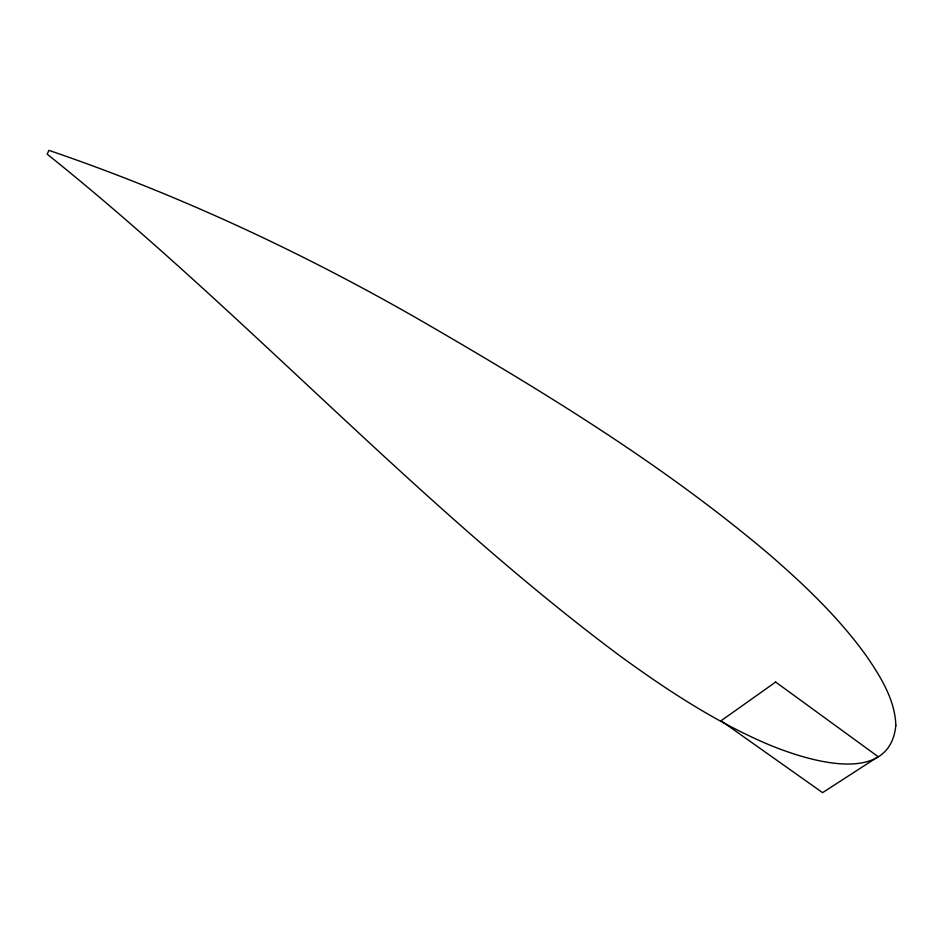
<?xml version="1.0" encoding="UTF-8"?>
<svg xmlns="http://www.w3.org/2000/svg" width="943" height="943" viewBox="0 0 943 943"><rect width="100%" height="100%" fill="white"/><g stroke="black" fill="none" stroke-linecap="round" stroke-linejoin="round"><path stroke-width="1.41" d="M895.85 725.367C889.532 788.878 801.302 758.526 765.704 743.343C713.332 720.664 665.428 688.991 619.433 655.503C415.769 503.562 245.31 312.84 47.15 154.122L48.906 150.35C178.463 194.553 302.986 252.7 421.568 320.95C542.614 391.121 663.141 464.321 770.077 555.121C805.346 585.721 839.47 618.313 866.735 656.422C880.738 676.991 894.978 699.753 895.85 725.367M775.653 682.048L721.041 720.782L822.591 792.65L878.181 756.699L775.653 682.048"/></g></svg>
